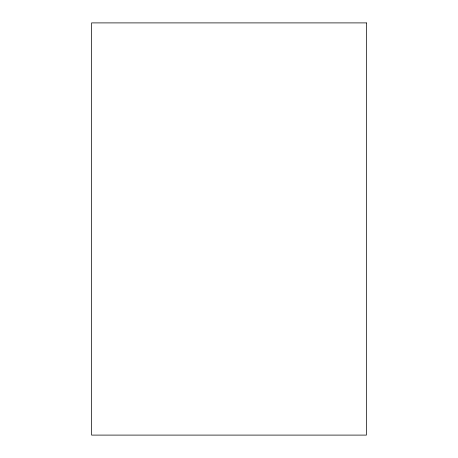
<?xml version="1.0" encoding="UTF-8"?>
<svg xmlns="http://www.w3.org/2000/svg" width="458" height="458" viewBox="0 0 458 458"><rect width="100%" height="100%" fill="white"/><g stroke="black" fill="none" stroke-linecap="round" stroke-linejoin="round"><path stroke-width="0.69" d="M366.4 22.9L91.6 22.9L91.6 435.1L366.4 435.1L366.4 22.9"/></g></svg>
